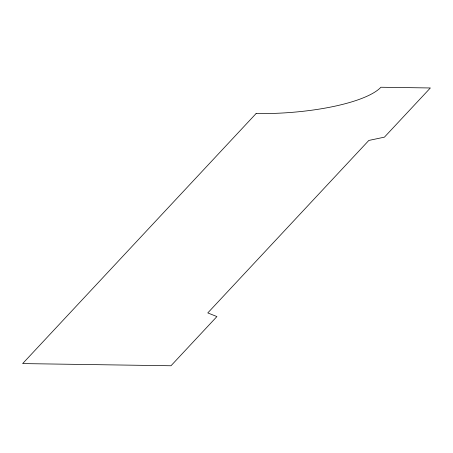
<?xml version="1.0" encoding="UTF-8"?>
<svg xmlns="http://www.w3.org/2000/svg" width="453" height="453" viewBox="0 0 453 453"><rect width="100%" height="100%" fill="white"/><g stroke="black" fill="none" stroke-linecap="round" stroke-linejoin="round"><path stroke-width="0.68" d="M256.075 113.573L22.65 363.583L170.985 365.758L216.908 316.573L207.785 312.921L368.827 140.441L384.427 137.151L430.35 87.967L380.905 87.242A102.401 27.191 -3.4 0 1 256.075 113.573"/></g></svg>
